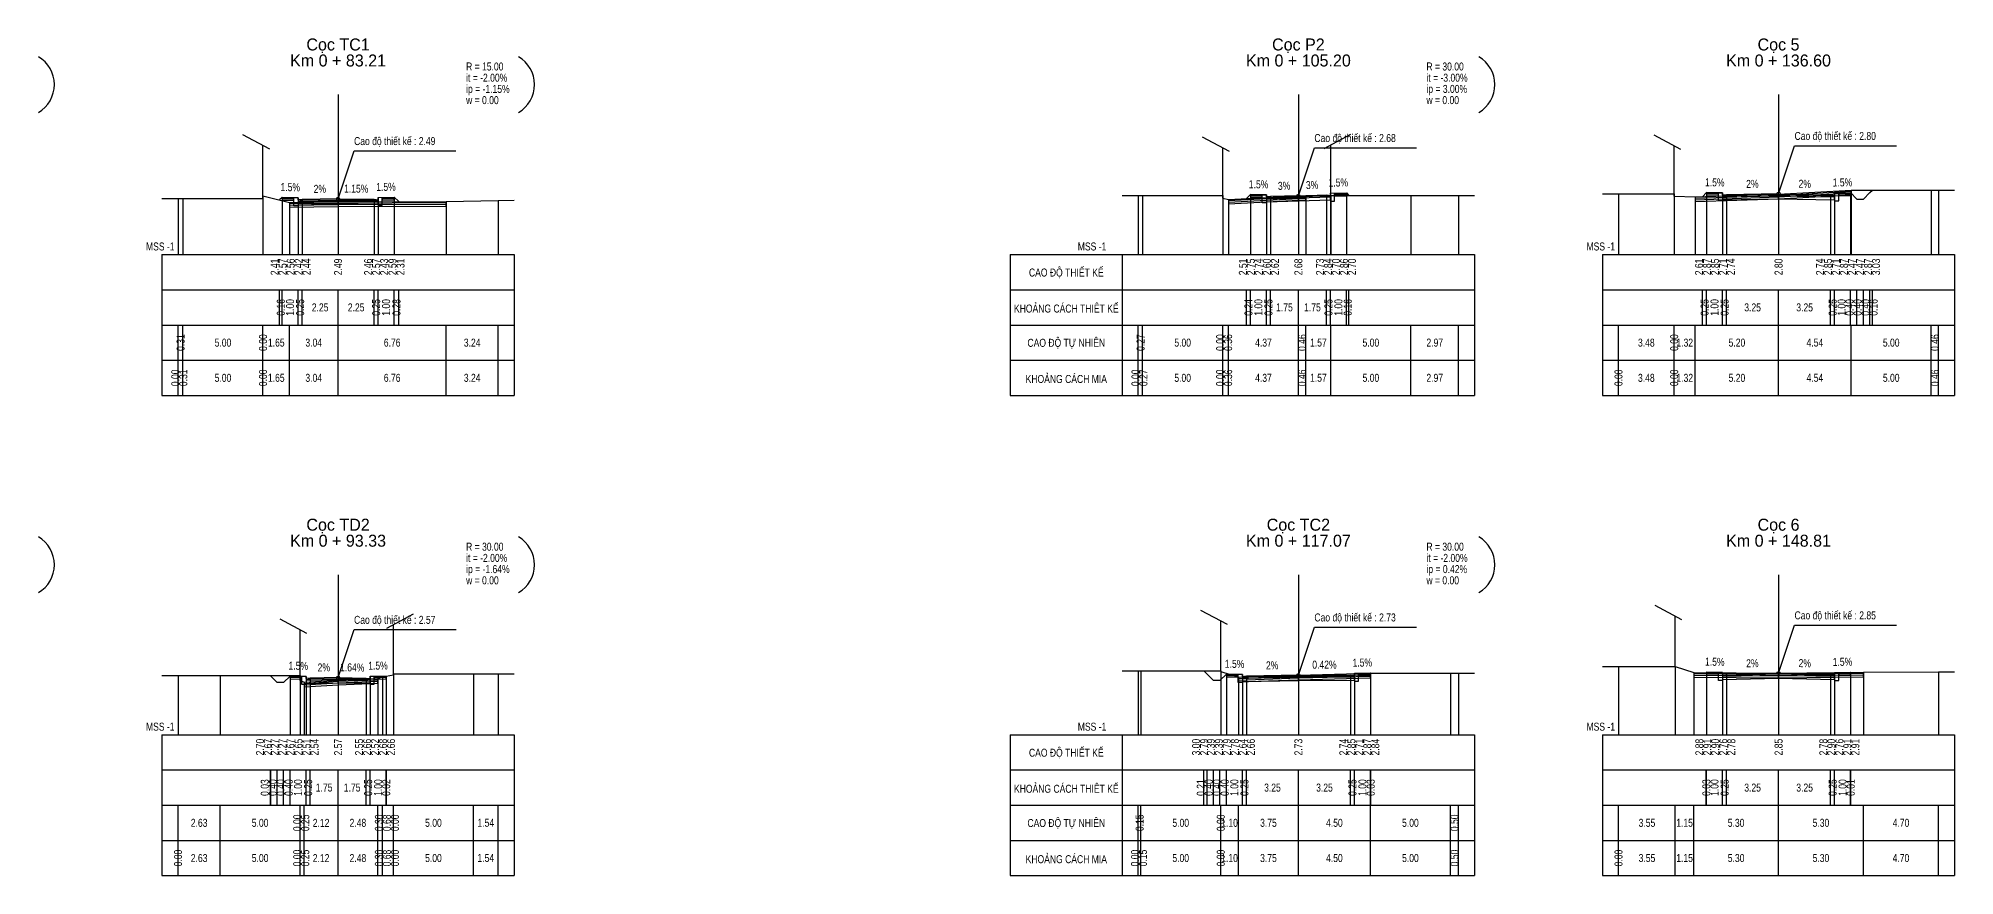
# Model space of a CAD drawing. Header units: inches. Extents: x 389 to 661, y -157 to 152.
# Drawn here: x 540.9 to 660.6, y -157.4 to -105 of the extents above; entities that cross this region are included whole.
import ezdxf
from ezdxf.enums import TextEntityAlignment as Align

# ---------------------------------------------------------------- set-up
doc = ezdxf.new("R2010")
doc.units = ezdxf.units.IN
doc.header["$MEASUREMENT"] = 0
for name, color, linetype in [('Bang TN tu nhien', 3, 'Continuous'), ('Dien sieu cao mo rong TN', 3, 'Continuous'), ('Dien thiet ke TN', 2, 'Continuous'), ('Duong cu', 8, 'Continuous'), ('Duong do thiet ke', 2, 'Continuous'), ('Duong dong trac ngang tu nhien', 9, 'Continuous'), ('KH_VAT', 8, 'Continuous'), ('Khuon duong1', 14, 'Continuous'), ('Khuon duong4', 14, 'Continuous'), ('Khuon duong8', 14, 'Continuous'), ('Khuon duong9', 14, 'Continuous'), ('Mat duong PD 1', 1, 'Continuous'), ('Ranh dan ngoai PD 1', 3, 'Continuous'), ('Taluy', 1, 'Continuous'), ('Trac ngang tu nhien', 3, 'Continuous'), ('TracNgang', 7, 'Continuous'), ('Via he', 6, 'Continuous')]:
    doc.layers.add(name, color=color, linetype=linetype)
doc.styles.add('BangTN', font='viet buddy.shx', dxfattribs={"width": 0.8})

# ---------------------------------------------------------------- blocks, each defined once
blk = doc.blocks.new('ChieuDungVat1.dwg')
at = {"layer": 'KH_VAT', "color": 6}
for points in [[(2.09, 14.6), (-6.27, 19.07)], [(0, 0), (0, 15.72)]]:
    blk.add_lwpolyline(points, dxfattribs=at)
blk = doc.blocks.new('ChieuDungVat2.dwg')
at = {"layer": 'KH_VAT', "color": 6}
for points in [[(-2.09, 14.6), (6.27, 19.07)], [(0, 0), (0, 15.72)]]:
    blk.add_lwpolyline(points, dxfattribs=at)

msp = doc.modelspace()

# ---------------------------------------------------------------- linework, layer by layer
at = {"layer": 'Bang TN tu nhien', "color": 3}
for p, q in [((559.58, -108.55), (559.58, -118.55)), ((619.58, -108.55), (619.58, -118.55)), ((649.58, -108.55), (649.58, -118.55)), ((548.58, -118.55), (548.58, -127.35)), ((548.58, -118.55), (570.58, -118.55)), ((570.58, -118.55), (570.58, -127.35)), ((601.58, -118.55), (601.58, -127.35)), ((601.58, -118.55), (630.58, -118.55)), ((608.58, -118.55), (608.58, -127.35)), ((630.58, -118.55), (630.58, -127.35)), ((638.58, -118.55), (638.58, -127.35)), ((638.58, -118.55), (660.58, -118.55)), ((660.58, -118.55), (660.58, -127.35)), ((548.58, -120.75), (570.58, -120.75)), ((601.58, -120.75), (630.58, -120.75)), ((638.58, -120.75), (660.58, -120.75)), ((548.58, -122.95), (570.58, -122.95)), ((601.58, -122.95), (630.58, -122.95)), ((638.58, -122.95), (660.58, -122.95)), ((548.58, -125.15), (570.58, -125.15)), ((601.58, -125.15), (630.58, -125.15)), ((638.58, -125.15), (660.58, -125.15)), ((548.58, -127.35), (570.58, -127.35)), ((601.58, -127.35), (630.58, -127.35)), ((638.58, -127.35), (660.58, -127.35)), ((559.58, -138.55), (559.58, -148.55)), ((619.58, -138.55), (619.58, -148.55)), ((649.58, -138.55), (649.58, -148.55)), ((548.58, -148.55), (548.58, -157.35)), ((548.58, -148.55), (570.58, -148.55)), ((570.58, -148.55), (570.58, -157.35)), ((601.58, -148.55), (601.58, -157.35)), ((601.58, -148.55), (630.58, -148.55)), ((608.58, -148.55), (608.58, -157.35)), ((630.58, -148.55), (630.58, -157.35)), ((638.58, -148.55), (638.58, -157.35)), ((638.58, -148.55), (660.58, -148.55)), ((660.58, -148.55), (660.58, -157.35)), ((548.58, -150.75), (570.58, -150.75)), ((601.58, -150.75), (630.58, -150.75)), ((638.58, -150.75), (660.58, -150.75)), ((548.58, -152.95), (570.58, -152.95)), ((601.58, -152.95), (630.58, -152.95)), ((638.58, -152.95), (660.58, -152.95)), ((548.58, -155.15), (570.58, -155.15)), ((601.58, -155.15), (630.58, -155.15)), ((638.58, -155.15), (660.58, -155.15)), ((548.58, -157.35), (570.58, -157.35)), ((601.58, -157.35), (630.58, -157.35)), ((638.58, -157.35), (660.58, -157.35))]:
    msp.add_line(p, q, dxfattribs=at)
at = {"layer": 'Dien sieu cao mo rong TN'}
for centre in [(539.85, -107.93), (569.85, -107.93), (629.85, -107.93), (539.85, -137.93), (569.85, -137.93), (629.85, -137.93)]:
    msp.add_arc(centre, 2.01, 300, 60, dxfattribs=at)
at = {"layer": 'Dien thiet ke TN'}
for p, q in [((616.58, -114.8), (616.58, -118.55)), ((617.58, -114.81), (617.58, -118.55)), ((617.58, -114.81), (617.58, -118.55)), ((617.83, -114.93), (617.83, -118.55)), ((619.58, -114.88), (619.58, -118.55)), ((619.58, -114.88), (619.58, -118.55)), ((621.33, -114.82), (621.33, -118.55)), ((621.58, -114.71), (621.58, -118.55)), ((621.58, -114.71), (621.58, -118.55)), ((621.58, -114.85), (621.58, -118.55)), ((622.58, -114.69), (622.58, -118.55)), ((645.08, -114.68), (645.08, -118.55)), ((646.08, -114.7), (646.08, -118.55)), ((646.08, -114.7), (646.08, -118.55)), ((646.08, -114.84), (646.08, -118.55)), ((646.33, -114.81), (646.33, -118.55)), ((649.58, -114.75), (649.58, -118.55)), ((649.58, -114.75), (649.58, -118.55)), ((652.83, -114.81), (652.83, -118.55)), ((653.08, -114.7), (653.08, -118.55)), ((653.08, -114.7), (653.08, -118.55)), ((653.08, -114.84), (653.08, -118.55)), ((654.08, -114.68), (654.08, -118.55)), ((556.08, -114.98), (556.08, -118.55)), ((557.08, -115), (557.08, -118.55)), ((557.08, -115), (557.08, -118.55)), ((557.08, -115.14), (557.08, -118.55)), ((557.33, -115.11), (557.33, -118.55)), ((559.58, -115.07), (559.58, -118.55)), ((559.58, -115.07), (559.58, -118.55)), ((561.83, -115.09), (561.83, -118.55)), ((562.08, -114.98), (562.08, -118.55)), ((562.08, -114.98), (562.08, -118.55)), ((562.08, -115.12), (562.08, -118.55)), ((563.08, -114.96), (563.08, -118.55)), ((617.58, -114.95), (617.58, -118.55)), ((615.08, -144.76), (615.08, -148.55)), ((616.08, -144.78), (616.08, -148.55)), ((616.08, -144.78), (616.08, -148.55)), ((619.58, -144.83), (619.58, -148.55)), ((619.58, -144.83), (619.58, -148.55)), ((622.83, -144.81), (622.83, -148.55)), ((623.08, -144.7), (623.08, -148.55)), ((623.08, -144.7), (623.08, -148.55)), ((623.08, -144.84), (623.08, -148.55)), ((624.08, -144.68), (624.08, -148.55)), ((645.08, -144.64), (645.08, -148.55)), ((646.08, -144.65), (646.08, -148.55)), ((646.08, -144.65), (646.08, -148.55)), ((646.08, -144.79), (646.08, -148.55)), ((646.33, -144.77), (646.33, -148.55)), ((649.58, -144.7), (649.58, -148.55)), ((649.58, -144.7), (649.58, -148.55)), ((652.83, -144.77), (652.83, -148.55)), ((653.08, -144.65), (653.08, -148.55)), ((653.08, -144.65), (653.08, -148.55)), ((653.08, -144.79), (653.08, -148.55)), ((654.08, -144.64), (654.08, -148.55)), ((556.58, -144.88), (556.58, -148.55)), ((557.58, -144.9), (557.58, -148.55)), ((557.58, -144.9), (557.58, -148.55)), ((557.58, -145.04), (557.58, -148.55)), ((557.83, -145.01), (557.83, -148.55)), ((559.58, -144.98), (559.58, -148.55)), ((559.58, -144.98), (559.58, -148.55)), ((561.33, -145.01), (561.33, -148.55)), ((561.58, -144.89), (561.58, -148.55)), ((561.58, -144.89), (561.58, -148.55)), ((561.58, -145.03), (561.58, -148.55)), ((562.58, -144.88), (562.58, -148.55)), ((616.08, -144.92), (616.08, -148.55)), ((616.33, -144.89), (616.33, -148.55))]:
    msp.add_line(p, q, dxfattribs=at)
for points in [[(559.58, -115.07), (560.58, -112.07), (566.93, -112.07)], [(619.58, -114.88), (620.58, -111.88), (626.95, -111.88)], [(649.58, -114.75), (650.58, -111.75), (656.95, -111.75)], [(559.58, -144.98), (560.58, -141.98), (566.95, -141.98)], [(619.58, -144.83), (620.58, -141.83), (626.95, -141.83)], [(649.58, -144.7), (650.58, -141.7), (656.95, -141.7)]]:
    msp.add_lwpolyline(points, dxfattribs=at)
at = {"layer": 'Duong cu'}
for points in [[(615.21, -115.1), (615.21, -115.39), (619.58, -115.16), (620.04, -115.15), (620.04, -114.86)], [(615.21, -115.17), (619.58, -114.94), (620.04, -114.93)], [(644.38, -114.95), (644.38, -115.24), (649.58, -115.07), (654.12, -114.81), (654.12, -114.52)], [(644.38, -115.02), (649.58, -114.85), (654.12, -114.59)], [(644.38, -115.12), (649.58, -114.95), (654.12, -114.69)], [(556.54, -115.29), (556.54, -115.58), (559.58, -115.55), (566.34, -115.52), (566.34, -115.23)], [(556.54, -115.36), (559.58, -115.33), (566.34, -115.3)], [(556.54, -115.46), (559.58, -115.43), (566.34, -115.4)], [(615.21, -115.27), (619.58, -115.04), (620.04, -115.03)], [(615.83, -144.96), (615.83, -145.25), (619.58, -145.12), (624.08, -145), (624.08, -144.71)], [(615.83, -145.03), (619.58, -144.9), (624.08, -144.78)], [(644.28, -144.66), (644.28, -144.95), (649.58, -144.99), (654.88, -144.92), (654.88, -144.63)], [(644.28, -144.73), (649.58, -144.77), (654.88, -144.7)], [(644.28, -144.83), (649.58, -144.87), (654.88, -144.8)], [(557.46, -145.27), (557.46, -145.56), (559.58, -145.42), (562.06, -145.33), (562.06, -145.04)], [(557.46, -145.34), (559.58, -145.2), (562.06, -145.11)], [(557.46, -145.44), (559.58, -145.3), (562.06, -145.21)], [(615.83, -145.13), (619.58, -145), (624.08, -144.88)]]:
    msp.add_lwpolyline(points, dxfattribs=at)
at = {"layer": 'Duong do thiet ke', "color": 1}
for centre in [(619.58, -114.88), (649.58, -114.75), (559.58, -115.07), (619.58, -144.83), (649.58, -144.7), (559.58, -144.98)]:
    msp.add_circle(centre, 0.1, dxfattribs=at)
at = {"layer": 'Duong dong trac ngang tu nhien', "color": 8}
for p, q in [((554.89, -114.89), (554.89, -118.55)), ((609.58, -114.85), (609.58, -118.55)), ((609.85, -114.85), (609.85, -118.55)), ((614.85, -114.85), (614.85, -118.55)), ((619.58, -114.87), (619.58, -118.55)), ((620.04, -114.86), (620.04, -118.55)), ((621.61, -114.85), (621.61, -118.55)), ((626.61, -114.85), (626.61, -118.55)), ((629.58, -114.85), (629.58, -118.55)), ((639.58, -114.75), (639.58, -118.55)), ((643.06, -114.75), (643.06, -118.55)), ((643.06, -114.9), (643.06, -118.55)), ((649.58, -114.78), (649.58, -118.55)), ((654.12, -114.52), (654.12, -118.55)), ((659.12, -114.53), (659.12, -118.55)), ((659.58, -114.53), (659.58, -118.55)), ((549.58, -115.05), (549.58, -118.55)), ((549.89, -115.05), (549.89, -118.55)), ((554.89, -115.05), (554.89, -118.55)), ((556.54, -115.29), (556.54, -118.55)), ((559.58, -115.26), (559.58, -118.55)), ((566.34, -115.23), (566.34, -118.55)), ((569.58, -115.17), (569.58, -118.55)), ((614.85, -115.03), (614.85, -118.55)), ((615.21, -115.1), (615.21, -118.55)), ((644.38, -114.95), (644.38, -118.55)), ((549.58, -144.85), (549.58, -148.55)), ((552.21, -144.85), (552.21, -148.55)), ((557.21, -144.85), (557.21, -148.55)), ((563.04, -144.75), (563.04, -148.55)), ((563.04, -144.81), (563.04, -148.55)), ((568.04, -144.75), (568.04, -148.55)), ((569.58, -144.75), (569.58, -148.55)), ((609.58, -144.55), (609.58, -148.55)), ((609.73, -144.55), (609.73, -148.55)), ((614.73, -144.55), (614.73, -148.55)), ((614.73, -144.59), (614.73, -148.55)), ((619.58, -144.83), (619.58, -148.55)), ((624.08, -144.71), (624.08, -148.55)), ((629.08, -144.7), (629.08, -148.55)), ((629.58, -144.7), (629.58, -148.55)), ((639.58, -144.29), (639.58, -148.55)), ((643.13, -144.29), (643.13, -148.55)), ((644.28, -144.66), (644.28, -148.55)), ((649.58, -144.7), (649.58, -148.55)), ((654.88, -144.63), (654.88, -148.55)), ((659.58, -144.62), (659.58, -148.55)), ((557.21, -145.15), (557.21, -148.55)), ((557.46, -145.27), (557.46, -148.55)), ((559.58, -145.13), (559.58, -148.55)), ((562.06, -145.04), (562.06, -148.55)), ((562.36, -144.94), (562.36, -148.55)), ((615.83, -144.96), (615.83, -148.55))]:
    msp.add_line(p, q, dxfattribs=at)
at = {"layer": 'Khuon duong1', "color": 3}
for points in [[(617.83, -114.93), (617.83, -115), (617.58, -115.02), (617.58, -115.26), (619.58, -115.2), (619.58, -115), (619.58, -114.93), (619.58, -114.88)], [(619.58, -114.88), (619.58, -114.93), (619.58, -115), (619.58, -115.2), (621.58, -115.14), (621.58, -114.92), (621.33, -114.89), (621.33, -114.82)], [(646.33, -114.81), (646.33, -114.88), (646.08, -114.91), (646.08, -115.14), (649.58, -115.07), (649.58, -114.87), (649.58, -114.8), (649.58, -114.75)], [(649.58, -114.75), (649.58, -114.8), (649.58, -114.87), (649.58, -115.07), (653.08, -115.14), (653.08, -114.91), (652.83, -114.88), (652.83, -114.81)], [(557.33, -115.11), (557.33, -115.18), (557.08, -115.21), (557.08, -115.44), (559.58, -115.39), (559.58, -115.19), (559.58, -115.12), (559.58, -115.07)], [(559.58, -115.07), (559.58, -115.12), (559.58, -115.19), (559.58, -115.39), (562.08, -115.42), (562.08, -115.19), (561.83, -115.16), (561.83, -115.09)], [(616.33, -144.89), (616.33, -144.96), (616.08, -144.99), (616.08, -145.22), (619.58, -145.15), (619.58, -144.95), (619.58, -144.88), (619.58, -144.83)], [(619.58, -144.83), (619.58, -144.88), (619.58, -144.95), (619.58, -145.15), (623.08, -145.13), (623.08, -144.91), (622.83, -144.88), (622.83, -144.81)], [(646.33, -144.77), (646.33, -144.84), (646.08, -144.86), (646.08, -145.09), (649.58, -145.02), (649.58, -144.82), (649.58, -144.75), (649.58, -144.7)], [(649.58, -144.7), (649.58, -144.75), (649.58, -144.82), (649.58, -145.02), (653.08, -145.09), (653.08, -144.86), (652.83, -144.84), (652.83, -144.77)], [(557.83, -145.01), (557.83, -145.08), (557.58, -145.11), (557.58, -145.34), (559.58, -145.3), (559.58, -145.1), (559.58, -145.03), (559.58, -144.98)], [(559.58, -144.98), (559.58, -145.03), (559.58, -145.1), (559.58, -145.3), (561.58, -145.33), (561.58, -145.1), (561.33, -145.08), (561.33, -145.01)]]:
    msp.add_lwpolyline(points, dxfattribs=at)
at = {"layer": 'Khuon duong1', "color": 1}
for points in [[(617.83, -114.98), (619.58, -114.93)], [(619.58, -114.93), (621.33, -114.87)], [(646.33, -114.86), (649.58, -114.8)], [(649.58, -114.8), (652.83, -114.86)], [(557.33, -115.16), (559.58, -115.12)], [(559.58, -115.12), (561.83, -115.14)], [(619.58, -144.88), (622.83, -144.86)], [(646.33, -144.82), (649.58, -144.75)], [(649.58, -144.75), (652.83, -144.82)], [(557.83, -145.06), (559.58, -145.03)], [(559.58, -145.03), (561.33, -145.06)], [(616.33, -144.94), (619.58, -144.88)]]:
    msp.add_lwpolyline(points, dxfattribs=at)
at = {"layer": 'Khuon duong1', "color": 2}
for points in [[(619.58, -115), (621.58, -114.94)], [(646.08, -114.94), (649.58, -114.87)], [(649.58, -114.87), (653.08, -114.94)], [(557.08, -115.24), (559.58, -115.19)], [(559.58, -115.19), (562.08, -115.22)], [(617.58, -115.06), (619.58, -115)], [(646.08, -144.89), (649.58, -144.82)], [(649.58, -144.82), (653.08, -144.89)], [(557.58, -145.14), (559.58, -145.1)], [(559.58, -145.1), (561.58, -145.13)], [(616.08, -145.02), (619.58, -144.95)], [(619.58, -144.95), (623.08, -144.93)]]:
    msp.add_lwpolyline(points, dxfattribs=at)
at = {"layer": 'Khuon duong4', "color": 3}
for points in [[(616.58, -114.8), (616.58, -114.98), (617.32, -114.99), (617.32, -114.81)], [(621.84, -114.7), (621.84, -114.88), (622.58, -114.87), (622.58, -114.69)], [(645.08, -114.68), (645.08, -114.86), (645.82, -114.88), (645.82, -114.7)], [(653.34, -114.7), (653.34, -114.88), (654.08, -114.86), (654.08, -114.68)], [(556.08, -114.98), (556.08, -115.16), (556.82, -115.17), (556.82, -114.99)], [(562.34, -114.97), (562.34, -115.15), (563.08, -115.14), (563.08, -114.96)], [(615.08, -144.76), (615.08, -144.94), (615.82, -144.95), (615.82, -144.77)], [(623.34, -144.69), (623.34, -144.87), (624.08, -144.86), (624.08, -144.68)], [(645.08, -144.64), (645.08, -144.82), (645.82, -144.83), (645.82, -144.65)], [(653.34, -144.65), (653.34, -144.83), (654.08, -144.82), (654.08, -144.64)], [(556.58, -144.88), (556.58, -145.06), (557.32, -145.07), (557.32, -144.89)], [(561.84, -144.89), (561.84, -145.07), (562.58, -145.06), (562.58, -144.88)]]:
    msp.add_lwpolyline(points, dxfattribs=at)
at = {"layer": 'Khuon duong4', "color": 1}
for points in [[(616.58, -114.83), (617.32, -114.84)], [(621.84, -114.73), (622.58, -114.72)], [(645.08, -114.71), (645.82, -114.73)], [(653.34, -114.73), (654.08, -114.71)], [(556.08, -115.01), (556.82, -115.02)], [(562.34, -115), (563.08, -114.99)], [(615.08, -144.79), (615.82, -144.8)], [(623.34, -144.72), (624.08, -144.71)], [(645.08, -144.67), (645.82, -144.68)], [(653.34, -144.68), (654.08, -144.67)], [(556.58, -144.91), (557.32, -144.92)], [(561.84, -144.92), (562.58, -144.91)]]:
    msp.add_lwpolyline(points, dxfattribs=at)
at = {"layer": 'Khuon duong4', "color": 2}
for points in [[(616.58, -114.88), (617.32, -114.89)], [(621.84, -114.78), (622.58, -114.77)], [(645.08, -114.76), (645.82, -114.78)], [(653.34, -114.78), (654.08, -114.76)], [(556.08, -115.06), (556.82, -115.07)], [(562.34, -115.05), (563.08, -115.04)], [(615.08, -144.84), (615.82, -144.85)], [(623.34, -144.77), (624.08, -144.76)], [(645.08, -144.72), (645.82, -144.73)], [(653.34, -144.73), (654.08, -144.72)], [(556.58, -144.96), (557.32, -144.97)], [(561.84, -144.97), (562.58, -144.96)]]:
    msp.add_lwpolyline(points, dxfattribs=at)
at = {"layer": 'Khuon duong8', "color": 14}
for points in [[(617.58, -114.95), (617.58, -115.02), (617.83, -115), (617.83, -114.93)], [(621.33, -114.82), (621.33, -114.89), (621.58, -114.92), (621.58, -114.85)], [(646.08, -114.84), (646.08, -114.91), (646.33, -114.88), (646.33, -114.81)], [(652.83, -114.81), (652.83, -114.88), (653.08, -114.91), (653.08, -114.84)], [(557.08, -115.14), (557.08, -115.21), (557.33, -115.18), (557.33, -115.11)], [(561.83, -115.09), (561.83, -115.16), (562.08, -115.19), (562.08, -115.12)], [(622.83, -144.81), (622.83, -144.88), (623.08, -144.91), (623.08, -144.84)], [(646.08, -144.79), (646.08, -144.86), (646.33, -144.84), (646.33, -144.77)], [(652.83, -144.77), (652.83, -144.84), (653.08, -144.86), (653.08, -144.79)], [(557.58, -145.04), (557.58, -145.11), (557.83, -145.08), (557.83, -145.01)], [(561.33, -145.01), (561.33, -145.08), (561.58, -145.1), (561.58, -145.03)], [(616.08, -144.92), (616.08, -144.99), (616.33, -144.96), (616.33, -144.89)]]:
    msp.add_lwpolyline(points, dxfattribs=at)
at = {"layer": 'Khuon duong9', "color": 14}
for points in [[(617.58, -114.81), (617.58, -114.81), (617.58, -115.31), (617.32, -115.31), (617.32, -114.81), (617.32, -114.81), (617.58, -114.81)], [(621.58, -114.71), (621.58, -114.71), (621.58, -114.71), (621.58, -115.21), (621.84, -115.21), (621.84, -114.7), (621.84, -114.7)], [(646.08, -114.7), (646.08, -114.7), (646.08, -115.2), (645.82, -115.2), (645.82, -114.7), (645.82, -114.7), (646.08, -114.7)], [(653.08, -114.7), (653.08, -114.7), (653.08, -114.7), (653.08, -115.2), (653.34, -115.2), (653.34, -114.7), (653.34, -114.7)], [(557.08, -115), (557.08, -115), (557.08, -115.5), (556.82, -115.5), (556.82, -114.99), (556.82, -114.99), (557.08, -115)], [(562.08, -114.98), (562.08, -114.98), (562.08, -114.98), (562.08, -115.48), (562.34, -115.48), (562.34, -114.97), (562.34, -114.97)], [(616.08, -144.78), (616.08, -144.78), (616.08, -145.28), (615.82, -145.28), (615.82, -144.77), (615.82, -144.77), (616.08, -144.78)], [(623.08, -144.7), (623.08, -144.7), (623.08, -144.7), (623.08, -145.2), (623.34, -145.2), (623.34, -144.69), (623.34, -144.69)], [(646.08, -144.65), (646.08, -144.65), (646.08, -145.15), (645.82, -145.15), (645.82, -144.65), (645.82, -144.65), (646.08, -144.65)], [(653.08, -144.65), (653.08, -144.65), (653.08, -144.65), (653.08, -145.15), (653.34, -145.15), (653.34, -144.65), (653.34, -144.65)], [(557.58, -144.9), (557.58, -144.9), (557.58, -145.4), (557.32, -145.4), (557.32, -144.89), (557.32, -144.89), (557.58, -144.9)], [(561.58, -144.89), (561.58, -144.89), (561.58, -144.89), (561.58, -145.39), (561.84, -145.39), (561.84, -144.89), (561.84, -144.89)]]:
    msp.add_lwpolyline(points, dxfattribs=at)
at = {"layer": 'Mat duong PD 1'}
for points in [[(619.58, -114.88), (617.83, -114.93)], [(619.58, -114.88), (621.33, -114.82)], [(649.58, -114.75), (646.33, -114.81)], [(649.58, -114.75), (652.83, -114.81)], [(559.58, -115.07), (557.33, -115.11)], [(559.58, -115.07), (561.83, -115.09)], [(619.58, -144.83), (616.33, -144.89)], [(619.58, -144.83), (622.83, -144.81)], [(649.58, -144.7), (646.33, -144.77)], [(649.58, -144.7), (652.83, -144.77)], [(559.58, -144.98), (557.83, -145.01)], [(559.58, -144.98), (561.33, -145.01)]]:
    msp.add_lwpolyline(points, dxfattribs=at)
at = {"layer": 'Ranh dan ngoai PD 1'}
for points in [[(617.83, -114.93), (617.58, -114.95)], [(621.33, -114.82), (621.58, -114.85)], [(646.33, -114.81), (646.08, -114.84)], [(652.83, -114.81), (653.08, -114.84)], [(557.33, -115.11), (557.08, -115.14)], [(561.83, -115.09), (562.08, -115.12)], [(622.83, -144.81), (623.08, -144.84)], [(646.33, -144.77), (646.08, -144.79)], [(652.83, -144.77), (653.08, -144.79)], [(557.83, -145.01), (557.58, -145.04)], [(561.33, -145.01), (561.58, -145.03)], [(616.33, -144.89), (616.08, -144.92)]]:
    msp.add_lwpolyline(points, dxfattribs=at)
at = {"layer": 'Taluy'}
for points in [[(616.58, -114.8), (616.34, -115.04), (616.34, -115.04)], [(622.58, -114.69), (622.74, -114.85), (622.74, -114.85)], [(645.08, -114.68), (644.83, -114.94), (644.83, -114.94)], [(654.08, -114.68), (654.48, -115.08), (654.88, -115.08), (655.28, -114.68), (655.44, -114.52)], [(556.08, -114.98), (555.92, -115.14), (555.92, -115.14)], [(563.08, -114.96), (563.37, -115.24), (563.37, -115.24)], [(556.58, -144.88), (556.18, -145.28), (555.78, -145.28), (555.38, -144.88), (555.35, -144.85)], [(615.08, -144.76), (614.68, -145.16), (614.28, -145.16), (613.88, -144.76), (613.68, -144.55)], [(624.08, -144.68), (624.11, -144.71), (624.11, -144.71)], [(645.08, -144.64), (645.05, -144.67), (645.05, -144.67)], [(654.08, -144.64), (654.09, -144.64), (654.09, -144.64)], [(562.58, -144.88), (562.6, -144.9), (562.6, -144.9)]]:
    msp.add_lwpolyline(points, dxfattribs=at)
at = {"layer": 'Trac ngang tu nhien', "color": 3}
for points in [[(548.58, -115.05), (549.58, -115.05), (549.89, -115.05), (554.89, -115.05), (554.89, -114.89), (556.54, -115.29), (559.58, -115.26), (566.34, -115.23), (569.58, -115.17), (570.58, -115.15)], [(608.58, -114.85), (609.58, -114.85), (609.85, -114.85), (614.85, -114.85), (614.85, -115.03), (615.21, -115.1), (619.58, -114.87), (620.04, -114.86), (621.61, -114.85), (626.61, -114.85), (629.58, -114.85), (630.58, -114.85)], [(638.58, -114.75), (639.58, -114.75), (643.06, -114.75), (643.06, -114.9), (644.38, -114.95), (649.58, -114.78), (654.12, -114.52), (659.12, -114.53), (659.58, -114.53), (660.58, -114.53)], [(548.58, -144.85), (549.58, -144.85), (552.21, -144.85), (557.21, -144.85), (557.21, -145.15), (557.46, -145.27), (559.58, -145.13), (562.06, -145.04), (562.36, -144.94), (563.04, -144.81), (563.04, -144.75), (568.04, -144.75), (569.58, -144.75), (570.58, -144.75)], [(608.58, -144.55), (609.58, -144.55), (609.73, -144.55), (614.73, -144.55), (614.73, -144.59), (615.83, -144.96), (619.58, -144.83), (624.08, -144.71), (629.08, -144.7), (629.58, -144.7), (630.58, -144.7)], [(638.58, -144.29), (639.58, -144.29), (643.13, -144.29), (644.28, -144.66), (649.58, -144.7), (654.88, -144.63), (659.58, -144.62), (660.58, -144.62)]]:
    msp.add_lwpolyline(points, dxfattribs=at)
at = {"layer": 'TracNgang', "color": 2}
for p, q in [((555.92, -122.95), (555.92, -120.75)), ((556.08, -122.95), (556.08, -120.75)), ((557.08, -122.95), (557.08, -120.75)), ((557.33, -122.95), (557.33, -120.75)), ((559.58, -122.95), (559.58, -120.75)), ((561.83, -122.95), (561.83, -120.75)), ((562.08, -122.95), (562.08, -120.75)), ((563.08, -122.95), (563.08, -120.75)), ((563.37, -122.95), (563.37, -120.75)), ((616.34, -122.95), (616.34, -120.75)), ((616.58, -122.95), (616.58, -120.75)), ((617.58, -122.95), (617.58, -120.75)), ((617.83, -122.95), (617.83, -120.75)), ((619.58, -122.95), (619.58, -120.75)), ((621.33, -122.95), (621.33, -120.75)), ((621.58, -122.95), (621.58, -120.75)), ((622.58, -122.95), (622.58, -120.75)), ((622.74, -122.95), (622.74, -120.75)), ((644.83, -122.95), (644.83, -120.75)), ((645.08, -122.95), (645.08, -120.75)), ((646.08, -122.95), (646.08, -120.75)), ((646.33, -122.95), (646.33, -120.75)), ((649.58, -122.95), (649.58, -120.75)), ((652.83, -122.95), (652.83, -120.75)), ((653.08, -122.95), (653.08, -120.75)), ((654.08, -122.95), (654.08, -120.75)), ((654.48, -122.95), (654.48, -120.75)), ((654.88, -122.95), (654.88, -120.75)), ((655.28, -122.95), (655.28, -120.75)), ((655.44, -122.95), (655.44, -120.75)), ((555.35, -152.95), (555.35, -150.75)), ((555.38, -152.95), (555.38, -150.75)), ((555.78, -152.95), (555.78, -150.75)), ((556.18, -152.95), (556.18, -150.75)), ((556.58, -152.95), (556.58, -150.75)), ((557.58, -152.95), (557.58, -150.75)), ((557.83, -152.95), (557.83, -150.75)), ((559.58, -152.95), (559.58, -150.75)), ((561.33, -152.95), (561.33, -150.75)), ((561.58, -152.95), (561.58, -150.75)), ((562.58, -152.95), (562.58, -150.75)), ((562.6, -152.95), (562.6, -150.75)), ((613.68, -152.95), (613.68, -150.75)), ((613.88, -152.95), (613.88, -150.75)), ((614.28, -152.95), (614.28, -150.75)), ((614.68, -152.95), (614.68, -150.75)), ((615.08, -152.95), (615.08, -150.75)), ((616.08, -152.95), (616.08, -150.75)), ((616.33, -152.95), (616.33, -150.75)), ((619.58, -152.95), (619.58, -150.75)), ((622.83, -152.95), (622.83, -150.75)), ((623.08, -152.95), (623.08, -150.75)), ((624.08, -152.95), (624.08, -150.75)), ((624.11, -152.95), (624.11, -150.75)), ((645.05, -152.95), (645.05, -150.75)), ((645.08, -152.95), (645.08, -150.75)), ((646.08, -152.95), (646.08, -150.75)), ((646.33, -152.95), (646.33, -150.75)), ((649.58, -152.95), (649.58, -150.75)), ((652.83, -152.95), (652.83, -150.75)), ((653.08, -152.95), (653.08, -150.75)), ((654.08, -152.95), (654.08, -150.75)), ((654.09, -152.95), (654.09, -150.75))]:
    msp.add_line(p, q, dxfattribs=at)
at = {"layer": 'TracNgang', "color": 3}
for p, q in [((549.58, -125.15), (549.58, -122.95)), ((549.89, -125.15), (549.89, -122.95)), ((554.89, -125.15), (554.89, -122.95)), ((554.89, -125.15), (554.89, -122.95)), ((556.54, -125.15), (556.54, -122.95)), ((559.58, -125.15), (559.58, -122.95)), ((566.34, -125.15), (566.34, -122.95)), ((569.58, -125.15), (569.58, -122.95)), ((609.58, -125.15), (609.58, -122.95)), ((609.85, -125.15), (609.85, -122.95)), ((614.85, -125.15), (614.85, -122.95)), ((614.85, -125.15), (614.85, -122.95)), ((615.21, -125.15), (615.21, -122.95)), ((619.58, -125.15), (619.58, -122.95)), ((620.04, -125.15), (620.04, -122.95)), ((621.61, -125.15), (621.61, -122.95)), ((626.61, -125.15), (626.61, -122.95)), ((629.58, -125.15), (629.58, -122.95)), ((639.58, -125.15), (639.58, -122.95)), ((643.06, -125.15), (643.06, -122.95)), ((643.06, -125.15), (643.06, -122.95)), ((644.38, -125.15), (644.38, -122.95)), ((649.58, -125.15), (649.58, -122.95)), ((654.12, -125.15), (654.12, -122.95)), ((659.12, -125.15), (659.12, -122.95)), ((659.58, -125.15), (659.58, -122.95)), ((549.58, -127.35), (549.58, -125.15)), ((549.89, -127.35), (549.89, -125.15)), ((554.89, -127.35), (554.89, -125.15)), ((554.89, -127.35), (554.89, -125.15)), ((556.54, -127.35), (556.54, -125.15)), ((559.58, -127.35), (559.58, -125.15)), ((566.34, -127.35), (566.34, -125.15)), ((569.58, -127.35), (569.58, -125.15)), ((609.58, -127.35), (609.58, -125.15)), ((609.85, -127.35), (609.85, -125.15)), ((614.85, -127.35), (614.85, -125.15)), ((614.85, -127.35), (614.85, -125.15)), ((615.21, -127.35), (615.21, -125.15)), ((619.58, -127.35), (619.58, -125.15)), ((620.04, -127.35), (620.04, -125.15)), ((621.61, -127.35), (621.61, -125.15)), ((626.61, -127.35), (626.61, -125.15)), ((629.58, -127.35), (629.58, -125.15)), ((639.58, -127.35), (639.58, -125.15)), ((643.06, -127.35), (643.06, -125.15)), ((643.06, -127.35), (643.06, -125.15)), ((644.38, -127.35), (644.38, -125.15)), ((649.58, -127.35), (649.58, -125.15)), ((654.12, -127.35), (654.12, -125.15)), ((659.12, -127.35), (659.12, -125.15)), ((659.58, -127.35), (659.58, -125.15)), ((549.58, -155.15), (549.58, -152.95)), ((552.21, -155.15), (552.21, -152.95)), ((557.21, -155.15), (557.21, -152.95)), ((557.21, -155.15), (557.21, -152.95)), ((557.46, -155.15), (557.46, -152.95)), ((559.58, -155.15), (559.58, -152.95)), ((562.06, -155.15), (562.06, -152.95)), ((562.36, -155.15), (562.36, -152.95)), ((563.04, -155.15), (563.04, -152.95)), ((563.04, -155.15), (563.04, -152.95)), ((568.04, -155.15), (568.04, -152.95)), ((569.58, -155.15), (569.58, -152.95)), ((609.58, -155.15), (609.58, -152.95)), ((609.73, -155.15), (609.73, -152.95)), ((614.73, -155.15), (614.73, -152.95)), ((614.73, -155.15), (614.73, -152.95)), ((615.83, -155.15), (615.83, -152.95)), ((619.58, -155.15), (619.58, -152.95)), ((624.08, -155.15), (624.08, -152.95)), ((629.08, -155.15), (629.08, -152.95)), ((629.58, -155.15), (629.58, -152.95)), ((639.58, -155.15), (639.58, -152.95)), ((643.13, -155.15), (643.13, -152.95)), ((644.28, -155.15), (644.28, -152.95)), ((649.58, -155.15), (649.58, -152.95)), ((654.88, -155.15), (654.88, -152.95)), ((659.58, -155.15), (659.58, -152.95)), ((549.58, -157.35), (549.58, -155.15)), ((552.21, -157.35), (552.21, -155.15)), ((557.21, -157.35), (557.21, -155.15)), ((557.21, -157.35), (557.21, -155.15)), ((557.46, -157.35), (557.46, -155.15)), ((559.58, -157.35), (559.58, -155.15)), ((562.06, -157.35), (562.06, -155.15)), ((562.36, -157.35), (562.36, -155.15)), ((563.04, -157.35), (563.04, -155.15)), ((563.04, -157.35), (563.04, -155.15)), ((568.04, -157.35), (568.04, -155.15)), ((569.58, -157.35), (569.58, -155.15)), ((609.58, -157.35), (609.58, -155.15)), ((609.73, -157.35), (609.73, -155.15)), ((614.73, -157.35), (614.73, -155.15)), ((614.73, -157.35), (614.73, -155.15)), ((615.83, -157.35), (615.83, -155.15)), ((619.58, -157.35), (619.58, -155.15)), ((624.08, -157.35), (624.08, -155.15)), ((629.08, -157.35), (629.08, -155.15)), ((629.58, -157.35), (629.58, -155.15)), ((639.58, -157.35), (639.58, -155.15)), ((643.13, -157.35), (643.13, -155.15)), ((644.28, -157.35), (644.28, -155.15)), ((649.58, -157.35), (649.58, -155.15)), ((654.88, -157.35), (654.88, -155.15)), ((659.58, -157.35), (659.58, -155.15))]:
    msp.add_line(p, q, dxfattribs=at)
at = {"layer": 'Via he'}
for points in [[(617.58, -114.95), (617.58, -114.81), (617.58, -114.81), (616.58, -114.8)], [(621.58, -114.85), (621.58, -114.71), (621.58, -114.71), (622.58, -114.69)], [(646.08, -114.84), (646.08, -114.7), (646.08, -114.7), (645.08, -114.68)], [(653.08, -114.84), (653.08, -114.7), (653.08, -114.7), (654.08, -114.68)], [(557.08, -115.14), (557.08, -115), (557.08, -115), (556.08, -114.98)], [(562.08, -115.12), (562.08, -114.98), (562.08, -114.98), (563.08, -114.96)], [(616.08, -144.92), (616.08, -144.78), (616.08, -144.78), (615.08, -144.76)], [(623.08, -144.84), (623.08, -144.7), (623.08, -144.7), (624.08, -144.68)], [(646.08, -144.79), (646.08, -144.65), (646.08, -144.65), (645.08, -144.64)], [(653.08, -144.79), (653.08, -144.65), (653.08, -144.65), (654.08, -144.64)], [(557.58, -145.04), (557.58, -144.9), (557.58, -144.9), (556.58, -144.88)], [(561.58, -145.03), (561.58, -144.89), (561.58, -144.89), (562.58, -144.88)]]:
    msp.add_lwpolyline(points, dxfattribs=at)

# ---------------------------------------------------------------- block references
at = {"color": 3, "xscale": 0.2, "yscale": 0.2, "zscale": 0.2}
for name, p in [('ChieuDungVat1.dwg', (554.89, -114.89)), ('ChieuDungVat1.dwg', (614.85, -115.03)), ('ChieuDungVat2.dwg', (621.61, -114.85)), ('ChieuDungVat1.dwg', (643.06, -114.9)), ('ChieuDungVat2.dwg', (563.04, -144.81)), ('ChieuDungVat1.dwg', (614.73, -144.59)), ('ChieuDungVat1.dwg', (643.13, -144.29)), ('ChieuDungVat1.dwg', (557.21, -145.15))]:
    msp.add_blockref(name, p, dxfattribs=at)

# ---------------------------------------------------------------- texts
at = {"layer": 'Bang TN tu nhien', "color": 3, "style": 'BangTN', "width": 0.8}
for s, p in [('CAO ĐỘ THIẾT KẾ', (605.08, -119.65)), ('KHOẢNG CÁCH THIÊT KẾ', (605.08, -121.85)), ('CAO ĐỘ TỰ NHIÊN', (605.08, -124.05)), ('KHOẢNG CÁCH MIA', (605.08, -126.25)), ('CAO ĐỘ THIẾT KẾ', (605.08, -149.65)), ('KHOẢNG CÁCH THIÊT KẾ', (605.08, -151.85)), ('CAO ĐỘ TỰ NHIÊN', (605.08, -154.05)), ('KHOẢNG CÁCH MIA', (605.08, -156.25))]:
    msp.add_text(s, height=0.5, dxfattribs=at).set_placement(p, align=Align.MIDDLE)
at = {"layer": 'Dien sieu cao mo rong TN', "style": 'BangTN', "width": 0.8}
for s, p in [('R = 15.00', (567.58, -106.55)), ('R = 30.00', (627.58, -106.55)), ('it = -2.00%', (567.58, -107.25)), ('it = -3.00%', (627.58, -107.25)), ('w = 0.00', (567.58, -108.65)), ('ip = -1.15%', (567.58, -107.95)), ('w = 0.00', (627.58, -108.65)), ('ip = 3.00%', (627.58, -107.95)), ('it = -2.00%', (567.58, -137.25)), ('R = 30.00', (567.58, -136.55)), ('it = -2.00%', (627.58, -137.25)), ('R = 30.00', (627.58, -136.55)), ('w = 0.00', (567.58, -138.65)), ('ip = -1.64%', (567.58, -137.95)), ('w = 0.00', (627.58, -138.65)), ('ip = 0.42%', (627.58, -137.95))]:
    msp.add_text(s, height=0.5, dxfattribs=at).set_placement(p, align=Align.TOP_LEFT)
at = {"layer": 'Dien thiet ke TN', "color": 2, "style": 'BangTN', "width": 0.8}
for s, rotation, p in [('1.5%', 359.1406, (556.59, -114.74)), ('2%', 1.1458, (558.45, -114.84)), ('1.15%', 359.3405, (560.71, -114.83)), ('1.5%', 0.8594, (562.58, -114.72)), ('1.5%', 359.1406, (617.09, -114.56)), ('3%', 1.7184, (618.7, -114.65)), ('3%', 1.7184, (620.45, -114.6)), ('1.5%', 0.8594, (622.08, -114.45)), ('1.5%', 359.1406, (645.59, -114.44)), ('2%', 1.1458, (647.95, -114.53)), ('2%', 358.8542, (651.21, -114.53)), ('1.5%', 0.8594, (653.58, -114.44)), ('1.5%', 359.1406, (557.09, -144.64)), ('2%', 1.1458, (558.7, -144.74)), ('1.64%', 359.0606, (560.46, -144.74)), ('1.5%', 0.8594, (562.08, -144.63)), ('1.5%', 359.1406, (615.59, -144.52)), ('2%', 1.1458, (617.95, -144.61)), ('0.42%', 0.2379, (621.21, -144.57)), ('1.5%', 0.8594, (623.58, -144.44)), ('1.5%', 359.1406, (645.59, -144.39)), ('2%', 1.1458, (647.95, -144.48)), ('2%', 358.8542, (651.21, -144.48)), ('1.5%', 0.8594, (653.58, -144.39))]:
    msp.add_text(s, height=0.5, rotation=rotation, dxfattribs=at).set_placement(p, align=Align.BOTTOM_CENTER)
at = {"layer": 'Dien thiet ke TN', "char_height": 0.5, "attachment_point": 7, "style": 'BangTN'}
for s, insert in [('Cao độ thiết kế : 2.49', (560.58, -111.82)), ('Cao độ thiết kế : 2.68', (620.58, -111.63)), ('Cao độ thiết kế : 2.80', (650.58, -111.5)), ('Cao độ thiết kế : 2.57', (560.58, -141.73)), ('Cao độ thiết kế : 2.73', (620.58, -141.58)), ('Cao độ thiết kế : 2.85', (650.58, -141.45))]:
    msp.add_mtext(s, dxfattribs=dict(at, insert=insert))
at = {"layer": 'Trac ngang tu nhien', "color": 3, "style": 'BangTN'}
for s, p in [('Cọc TC1', (559.58, -105.8)), ('Cọc P2', (619.58, -105.8)), ('Cọc 5', (649.58, -105.8)), ('Km 0 + 83.21', (559.58, -106.8)), ('Km 0 + 105.20', (619.58, -106.8)), ('Km 0 + 136.60', (649.58, -106.8)), ('Cọc TD2', (559.58, -135.8)), ('Cọc TC2', (619.58, -135.8)), ('Cọc 6', (649.58, -135.8)), ('Km 0 + 93.33', (559.58, -136.8)), ('Km 0 + 117.07', (619.58, -136.8)), ('Km 0 + 148.81', (649.58, -136.8))]:
    msp.add_text(s, height=0.75, dxfattribs=at).set_placement(p, align=Align.CENTER)
at = {"layer": 'Trac ngang tu nhien', "color": 3, "char_height": 0.5, "style": 'BangTN'}
for insert, attachment_point in [((547.58, -118.3), 7), ((607.58, -118.3), 9), ((637.58, -118.3), 7), ((547.58, -148.3), 7), ((607.58, -148.3), 9), ((637.58, -148.3), 7)]:
    msp.add_mtext('MSS -1', dxfattribs=dict(at, insert=insert, attachment_point=attachment_point))
at = {"layer": 'TracNgang', "color": 2, "style": 'BangTN', "width": 0.8}
for s, p in [('2.41', (555.62, -118.8)), ('2.57', (556.12, -118.8)), ('2.56', (556.62, -118.8)), ('2.42', (557.12, -118.8)), ('2.44', (557.62, -118.8)), ('2.49', (559.58, -118.8)), ('2.46', (561.46, -118.8)), ('2.57', (561.96, -118.8)), ('2.43', (562.46, -118.8)), ('2.59', (562.98, -118.8)), ('2.31', (563.48, -118.8)), ('2.51', (616.11, -118.8)), ('2.75', (616.61, -118.8)), ('2.74', (617.11, -118.8)), ('2.60', (617.61, -118.8)), ('2.62', (618.11, -118.8)), ('2.68', (619.58, -118.8)), ('2.73', (620.93, -118.8)), ('2.84', (621.43, -118.8)), ('2.70', (621.93, -118.8)), ('2.86', (622.43, -118.8)), ('2.70', (622.93, -118.8)), ('2.61', (644.61, -118.8)), ('2.87', (645.11, -118.8)), ('2.85', (645.61, -118.8)), ('2.71', (646.11, -118.8)), ('2.74', (646.61, -118.8)), ('2.80', (649.58, -118.8)), ('2.74', (652.17, -118.8)), ('2.85', (652.67, -118.8)), ('2.71', (653.17, -118.8)), ('2.87', (653.67, -118.8)), ('2.47', (654.17, -118.8)), ('2.47', (654.67, -118.8)), ('2.87', (655.17, -118.8)), ('3.03', (655.67, -118.8)), ('2.70', (554.7, -148.8)), ('2.67', (555.2, -148.8)), ('2.27', (555.61, -148.8)), ('2.27', (556.11, -148.8)), ('2.67', (556.61, -148.8)), ('2.65', (557.11, -148.8)), ('2.51', (557.61, -148.8)), ('2.54', (558.11, -148.8)), ('2.57', (559.58, -148.8)), ('2.55', (560.89, -148.8)), ('2.66', (561.39, -148.8)), ('2.52', (561.89, -148.8)), ('2.68', (562.39, -148.8)), ('2.66', (562.89, -148.8)), ('3.00', (613.19, -148.8)), ('2.79', (613.69, -148.8)), ('2.39', (614.11, -148.8)), ('2.39', (614.61, -148.8)), ('2.79', (615.11, -148.8)), ('2.78', (615.61, -148.8)), ('2.64', (616.11, -148.8)), ('2.66', (616.61, -148.8)), ('2.73', (619.58, -148.8)), ('2.74', (622.39, -148.8)), ('2.85', (622.89, -148.8)), ('2.71', (623.39, -148.8)), ('2.87', (623.89, -148.8)), ('2.84', (624.39, -148.8)), ('2.88', (644.63, -148.8)), ('2.91', (645.13, -148.8)), ('2.90', (645.63, -148.8)), ('2.76', (646.13, -148.8)), ('2.78', (646.63, -148.8)), ('2.85', (649.58, -148.8)), ('2.78', (652.38, -148.8)), ('2.90', (652.88, -148.8)), ('2.76', (653.38, -148.8)), ('2.91', (653.88, -148.8)), ('2.91', (654.38, -148.8))]:
    msp.add_text(s, height=0.5, rotation=90, dxfattribs=at).set_placement(p, align=Align.MIDDLE_RIGHT)
for s, p in [('0.16', (556, -121.85)), ('1.00', (556.58, -121.85)), ('0.25', (557.21, -121.85)), ('0.25', (561.96, -121.85)), ('1.00', (562.58, -121.85)), ('0.28', (563.23, -121.85)), ('0.24', (616.46, -121.85)), ('1.00', (617.08, -121.85)), ('0.25', (617.71, -121.85)), ('0.25', (621.46, -121.85)), ('1.00', (622.08, -121.85)), ('0.16', (622.66, -121.85)), ('0.25', (644.96, -121.85)), ('1.00', (645.58, -121.85)), ('0.25', (646.21, -121.85)), ('0.25', (652.96, -121.85)), ('1.00', (653.52, -121.85)), ('0.40', (654.02, -121.85)), ('0.40', (654.52, -121.85)), ('0.40', (655.02, -121.85)), ('0.16', (655.52, -121.85)), ('0.03', (555, -151.85)), ('0.40', (555.5, -151.85)), ('0.40', (556, -151.85)), ('0.40', (556.5, -151.85)), ('1.00', (557.08, -151.85)), ('0.25', (557.71, -151.85)), ('0.25', (561.46, -151.85)), ('1.00', (562.08, -151.85)), ('0.02', (562.59, -151.85)), ('0.21', (613.48, -151.85)), ('0.40', (613.98, -151.85)), ('0.40', (614.48, -151.85)), ('0.40', (614.98, -151.85)), ('1.00', (615.58, -151.85)), ('0.25', (616.21, -151.85)), ('0.25', (622.96, -151.85)), ('1.00', (623.58, -151.85)), ('0.03', (624.1, -151.85)), ('0.03', (645.07, -151.85)), ('1.00', (645.58, -151.85)), ('0.25', (646.21, -151.85)), ('0.25', (652.96, -151.85)), ('1.00', (653.58, -151.85)), ('0.01', (654.09, -151.85))]:
    msp.add_text(s, height=0.5, rotation=90, dxfattribs=at).set_placement(p, align=Align.MIDDLE)
for s, p in [('2.25', (558.46, -121.85)), ('2.25', (560.71, -121.85)), ('1.75', (618.71, -121.85)), ('1.75', (620.46, -121.85)), ('3.25', (647.96, -121.85)), ('3.25', (651.21, -121.85)), ('1.75', (558.71, -151.85)), ('1.75', (560.46, -151.85)), ('3.25', (617.96, -151.85)), ('3.25', (621.21, -151.85)), ('3.25', (647.96, -151.85)), ('3.25', (651.21, -151.85))]:
    msp.add_text(s, height=0.5, dxfattribs=at).set_placement(p, align=Align.MIDDLE)
at = {"layer": 'TracNgang', "color": 3, "style": 'BangTN', "width": 0.8}
for s, p in [('0.31', (549.74, -124.05)), ('0.00', (554.89, -124.05)), ('0.27', (609.72, -124.05)), ('0.00', (614.69, -124.05)), ('0.36', (615.19, -124.05)), ('0.46', (619.81, -124.05)), ('0.00', (643.06, -124.05)), ('0.46', (659.35, -124.05)), ('0.00', (549.41, -126.25)), ('0.31', (549.91, -126.25)), ('0.00', (554.89, -126.25)), ('0.00', (609.4, -126.25)), ('0.27', (609.9, -126.25)), ('0.00', (614.69, -126.25)), ('0.36', (615.19, -126.25)), ('0.46', (619.81, -126.25)), ('0.00', (639.58, -126.25)), ('0.00', (643.06, -126.25)), ('0.46', (659.35, -126.25)), ('0.00', (557.03, -154.05)), ('0.25', (557.53, -154.05)), ('0.30', (562.13, -154.05)), ('0.68', (562.63, -154.05)), ('0.00', (563.13, -154.05)), ('0.15', (609.66, -154.05)), ('0.00', (614.73, -154.05)), ('0.50', (629.33, -154.05)), ('0.00', (549.58, -156.25)), ('0.00', (557.03, -156.25)), ('0.25', (557.53, -156.25)), ('0.30', (562.13, -156.25)), ('0.68', (562.63, -156.25)), ('0.00', (563.13, -156.25)), ('0.00', (609.37, -156.25)), ('0.15', (609.87, -156.25)), ('0.00', (614.73, -156.25)), ('0.50', (629.33, -156.25)), ('0.00', (639.58, -156.25))]:
    msp.add_text(s, height=0.5, rotation=90, dxfattribs=at).set_placement(p, align=Align.MIDDLE)
for s, p in [('5.00', (552.39, -124.05)), ('1.65', (555.72, -124.05)), ('3.04', (558.06, -124.05)), ('6.76', (562.96, -124.05)), ('3.24', (567.96, -124.05)), ('5.00', (612.35, -124.05)), ('4.37', (617.4, -124.05)), ('1.57', (620.83, -124.05)), ('5.00', (624.11, -124.05)), ('2.97', (628.1, -124.05)), ('3.48', (641.32, -124.05)), ('1.32', (643.72, -124.05)), ('5.20', (646.98, -124.05)), ('4.54', (651.85, -124.05)), ('5.00', (656.62, -124.05)), ('5.00', (552.39, -126.25)), ('1.65', (555.72, -126.25)), ('3.04', (558.06, -126.25)), ('6.76', (562.96, -126.25)), ('3.24', (567.96, -126.25)), ('5.00', (612.35, -126.25)), ('4.37', (617.4, -126.25)), ('1.57', (620.83, -126.25)), ('5.00', (624.11, -126.25)), ('2.97', (628.1, -126.25)), ('3.48', (641.32, -126.25)), ('1.32', (643.72, -126.25)), ('5.20', (646.98, -126.25)), ('4.54', (651.85, -126.25)), ('5.00', (656.62, -126.25)), ('2.63', (550.9, -154.05)), ('5.00', (554.71, -154.05)), ('2.12', (558.52, -154.05)), ('2.48', (560.82, -154.05)), ('5.00', (565.54, -154.05)), ('1.54', (568.81, -154.05)), ('5.00', (612.23, -154.05)), ('1.10', (615.28, -154.05)), ('3.75', (617.71, -154.05)), ('4.50', (621.83, -154.05)), ('5.00', (626.58, -154.05)), ('3.55', (641.36, -154.05)), ('1.15', (643.71, -154.05)), ('5.30', (646.93, -154.05)), ('5.30', (652.23, -154.05)), ('4.70', (657.23, -154.05)), ('2.63', (550.9, -156.25)), ('5.00', (554.71, -156.25)), ('2.12', (558.52, -156.25)), ('2.48', (560.82, -156.25)), ('5.00', (565.54, -156.25)), ('1.54', (568.81, -156.25)), ('5.00', (612.23, -156.25)), ('1.10', (615.28, -156.25)), ('3.75', (617.71, -156.25)), ('4.50', (621.83, -156.25)), ('5.00', (626.58, -156.25)), ('3.55', (641.36, -156.25)), ('1.15', (643.71, -156.25)), ('5.30', (646.93, -156.25)), ('5.30', (652.23, -156.25)), ('4.70', (657.23, -156.25))]:
    msp.add_text(s, height=0.5, dxfattribs=at).set_placement(p, align=Align.MIDDLE)

doc.saveas('drawing.dxf')
